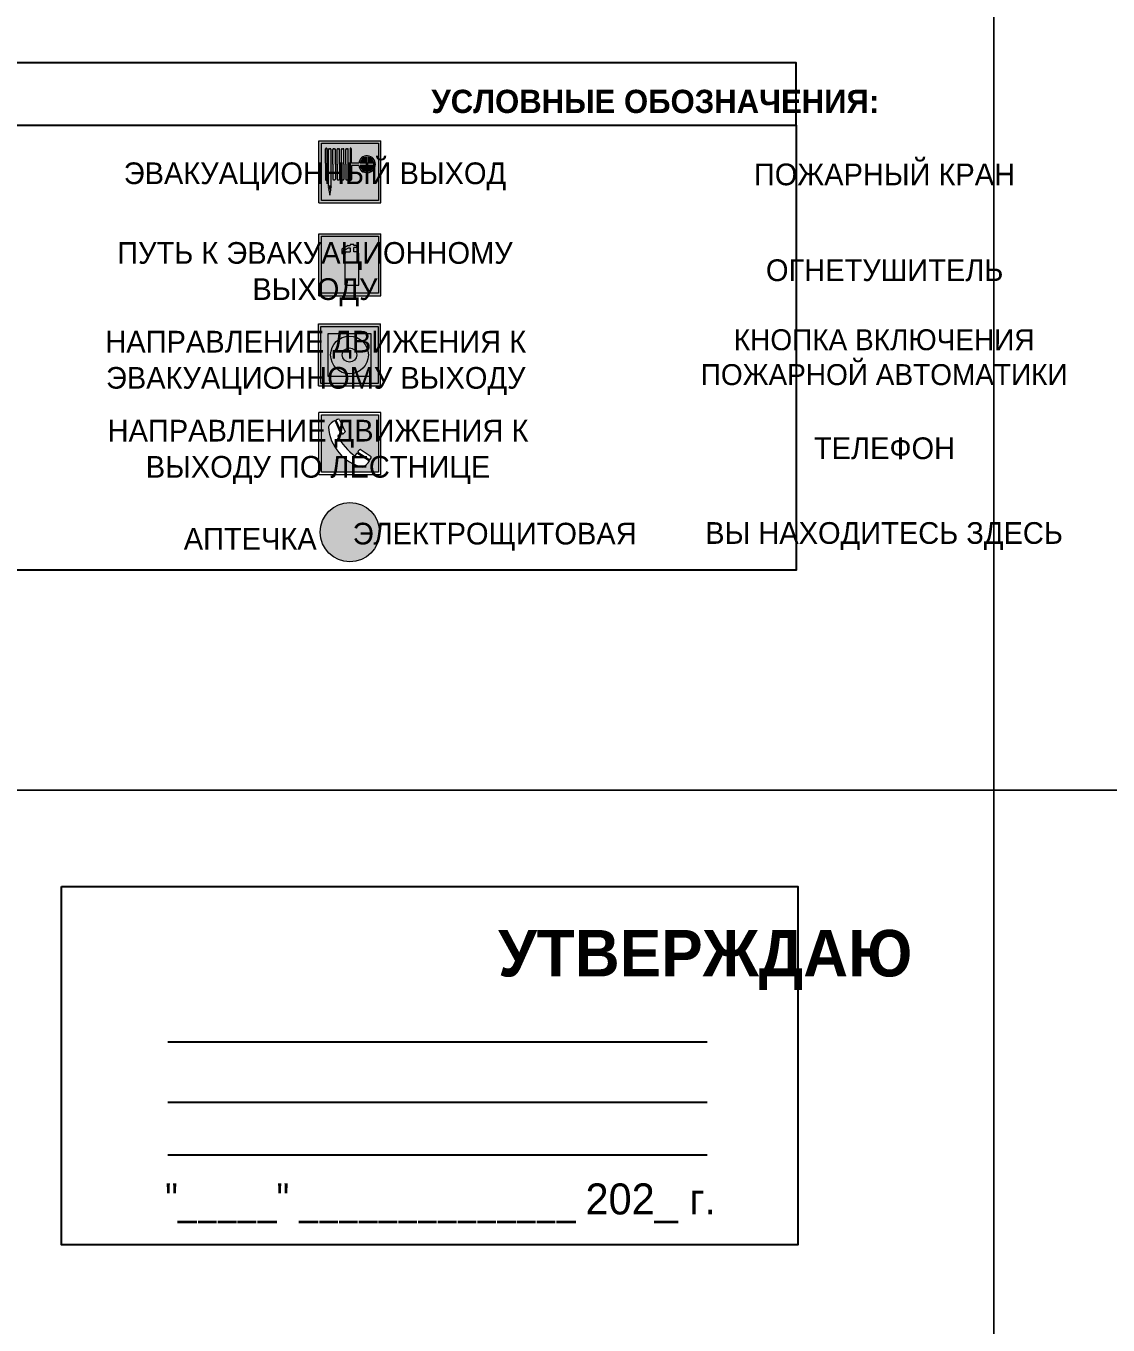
# Model space of a CAD drawing. Header units: millimetres. Extents: x 13810 to 67229, y 12374 to 21950.
# Drawn here: x 38637.4 to 38777, y 14875.1 to 15042.7 of the extents above; entities that cross this region are included whole.
import ezdxf

# ---------------------------------------------------------------- set-up
doc = ezdxf.new("R2010")
doc.units = ezdxf.units.MM
doc.styles.add('обычный', font='arial.ttf')

# ---------------------------------------------------------------- blocks, each defined once
blk = doc.blocks.new('A$C37112FD5')
at = {"true_color": 0xf5f5ff}
h = blk.add_hatch(color=7, dxfattribs=at)
h.dxf.hatch_style = 1
h.paths.add_polyline_path([(12.8, -7.4), (0, -7.4), (0, -20.2), (12.8, -20.2)])
h.paths.add_polyline_path([(12.29, -7.91), (12.29, -19.69), (0.51, -19.69), (0.51, -7.91)], flags=16)
h.paths.add_polyline_path([(4.98, -9.04, -0.42597), (5.17, -9.22), (5.17, -12.25), (5.17, -15.29, -0.432244), (4.98, -15.47), (4.83, -15.47, -0.42597), (4.64, -15.29), (4.64, -12.25), (4.64, -9.22, -0.432244), (4.83, -9.04)], flags=0)
h.paths.add_polyline_path([(4.28, -9.22), (4.28, -12.25), (4.28, -15.29, -0.432244), (4.09, -15.47), (3.94, -15.47, -0.42597), (3.75, -15.29), (3.75, -12.25), (3.75, -9.22, -0.432244), (3.94, -9.04), (4.09, -9.04, -0.42597)], flags=0)
h.paths.add_polyline_path([(5.72, -9.04), (5.87, -9.04, -0.42597), (6.06, -9.22), (6.06, -12.25), (6.06, -15.29, -0.432244), (5.87, -15.47), (5.72, -15.47, -0.42597), (5.53, -15.29), (5.53, -12.25), (5.53, -9.22, -0.432244)], flags=0)
h.paths.add_polyline_path([(6.42, -8.9), (6.5, -8.9, -0.42597), (6.69, -9.08), (6.69, -12.03), (8.21, -12.03, -15.824349), (8.21, -12.47), (6.69, -12.47), (6.69, -15.42, -0.432244), (6.5, -15.6), (6.42, -15.6)], flags=0)
h.paths.add_polyline_path([(3.39, -9.22), (3.39, -12.25), (3.39, -15.29, -0.432244), (3.2, -15.47), (3.05, -15.47, -0.42597), (2.85, -15.29), (2.85, -12.25), (2.85, -9.22, -0.432244), (3.05, -9.04), (3.2, -9.04, -0.42597)], flags=0)
h.paths.add_polyline_path([(2.5, -9.22), (2.5, -16.71), (1.96, -16.71), (1.96, -9.22, -0.432244), (2.15, -9.04), (2.31, -9.04, -0.42597)], flags=0)
h.paths.add_polyline_path([(1.61, -8.9), (1.61, -15.6), (1.57, -15.6, -0.42597), (1.37, -15.42), (1.37, -12.03), (1.37, -9.09, -0.432244), (1.57, -8.9)], flags=0)
h.paths.add_polyline_path([(9.76, -10.81), (9.76, -12.03), (8.49, -12.03, -0.336371)], flags=0)
h.paths.add_polyline_path([(8.49, -12.47), (9.76, -12.47), (9.76, -13.7, -0.336371)], flags=0)
h.paths.add_polyline_path([(10.11, -10.81, -0.336371), (11.38, -12.03), (10.11, -12.03)], flags=0)
h.paths.add_polyline_path([(10.11, -12.47), (11.38, -12.47, -0.336371), (10.11, -13.7)], flags=0)
h.paths.add_polyline_path([(2.5, -16.84), (2.5, -17.05), (1.97, -17.05), (1.97, -16.84)], flags=0)
h.paths.add_polyline_path([(2.5, -17.24, -0.033778), (2.24, -18.6, -0.033778), (1.97, -17.24)], flags=0)
h = blk.add_hatch(color=242)
h.dxf.hatch_style = 1
h.paths.add_polyline_path([(12.29, -7.91), (0.51, -7.91), (0.51, -19.69), (12.29, -19.69)])
h.paths.add_polyline_path([(6.42, -15.6), (6.42, -8.9), (6.5, -8.9, -0.42597), (6.69, -9.08), (6.69, -12.03), (8.21, -12.03, -15.824349), (8.21, -12.47), (6.69, -12.47), (6.69, -15.42, -0.432244), (6.5, -15.6)], flags=16)
h.paths.add_polyline_path([(5.87, -15.47), (5.72, -15.47, -0.42597), (5.53, -15.29), (5.53, -12.25), (5.53, -9.22, -0.432244), (5.72, -9.04), (5.87, -9.04, -0.42597), (6.06, -9.22), (6.06, -12.25), (6.06, -15.29, -0.432244)], flags=16)
h.paths.add_polyline_path([(4.98, -15.47), (4.83, -15.47, -0.42597), (4.64, -15.29), (4.64, -12.25), (4.64, -9.22, -0.432244), (4.83, -9.04), (4.98, -9.04, -0.42597), (5.17, -9.22), (5.17, -12.25), (5.17, -15.29, -0.432244)], flags=16)
h.paths.add_polyline_path([(4.09, -15.47), (3.94, -15.47, -0.42597), (3.75, -15.29), (3.75, -12.25), (3.75, -9.22, -0.432244), (3.94, -9.04), (4.09, -9.04, -0.42597), (4.28, -9.22), (4.28, -12.25), (4.28, -15.29, -0.432244)], flags=16)
h.paths.add_polyline_path([(3.2, -15.47), (3.05, -15.47, -0.42597), (2.85, -15.29), (2.85, -12.25), (2.85, -9.22, -0.432244), (3.05, -9.04), (3.2, -9.04, -0.42597), (3.39, -9.22), (3.39, -12.25), (3.39, -15.29, -0.432244)], flags=16)
h.paths.add_polyline_path([(2.5, -17.05), (1.97, -17.05), (1.97, -16.84), (2.5, -16.84)], flags=16)
h.paths.add_polyline_path([(2.5, -17.24, -0.033778), (2.24, -18.6, -0.033778), (1.97, -17.24)], flags=16)
h.paths.add_polyline_path([(2.5, -16.71), (1.96, -16.71), (1.96, -9.22, -0.432244), (2.15, -9.04), (2.31, -9.04, -0.42597), (2.5, -9.22)], flags=16)
h.paths.add_polyline_path([(1.61, -15.6), (1.57, -15.6, -0.42597), (1.37, -15.42), (1.37, -12.03), (1.37, -9.09, -0.432244), (1.57, -8.9), (1.61, -8.9)], flags=16)
h.paths.add_polyline_path([(8.49, -12.47), (9.76, -12.47), (9.76, -13.7, -0.336371)], flags=0)
h.paths.add_polyline_path([(10.11, -13.7), (10.11, -12.47), (11.38, -12.47, -0.336371)], flags=0)
h.paths.add_polyline_path([(8.49, -12.03, -0.336371), (9.76, -10.81), (9.76, -12.03)], flags=0)
h.paths.add_polyline_path([(10.11, -12.03), (10.11, -10.81, -0.336371), (11.38, -12.03)], flags=0)
h = blk.add_hatch(color=7, dxfattribs=at)
h.dxf.hatch_style = 1
h.paths.add_polyline_path([(1.61, -8.9), (1.57, -8.9, 0.432244), (1.37, -9.09), (1.37, -12.03), (1.37, -15.42, 0.42597), (1.57, -15.6), (1.61, -15.6)])
h.paths.add_polyline_path([(2.5, -9.22, 0.42597), (2.31, -9.04), (2.15, -9.04, 0.432244), (1.96, -9.22), (1.96, -16.71), (2.5, -16.71)])
h.paths.add_polyline_path([(2.5, -16.84), (1.97, -16.84), (1.97, -17.05), (2.5, -17.05)])
h.paths.add_polyline_path([(2.5, -17.24), (1.97, -17.24, 0.033778), (2.24, -18.6, 0.033778)])
h.paths.add_polyline_path([(3.39, -12.25), (3.39, -9.22, 0.42597), (3.2, -9.04), (3.05, -9.04, 0.432244), (2.85, -9.22), (2.85, -12.25), (2.85, -15.29, 0.42597), (3.05, -15.47), (3.2, -15.47, 0.432244), (3.39, -15.29)])
h.paths.add_polyline_path([(4.28, -12.25), (4.28, -9.22, 0.42597), (4.09, -9.04), (3.94, -9.04, 0.432244), (3.75, -9.22), (3.75, -12.25), (3.75, -15.29, 0.42597), (3.94, -15.47), (4.09, -15.47, 0.432244), (4.28, -15.29)])
h.paths.add_polyline_path([(5.17, -12.25), (5.17, -9.22, 0.42597), (4.98, -9.04), (4.83, -9.04, 0.432244), (4.64, -9.22), (4.64, -12.25), (4.64, -15.29, 0.42597), (4.83, -15.47), (4.98, -15.47, 0.432244), (5.17, -15.29)])
h.paths.add_polyline_path([(6.06, -12.25), (6.06, -9.22, 0.42597), (5.87, -9.04), (5.72, -9.04, 0.432244), (5.53, -9.22), (5.53, -12.25), (5.53, -15.29, 0.42597), (5.72, -15.47), (5.87, -15.47, 0.432244), (6.06, -15.29)])
h.paths.add_polyline_path([(6.69, -12.47), (8.21, -12.47, 15.824349), (8.21, -12.03), (6.69, -12.03), (6.69, -9.08, 0.42597), (6.5, -8.9), (6.42, -8.9), (6.42, -15.6), (6.5, -15.6, 0.432244), (6.69, -15.42)])
h.paths.add_polyline_path([(8.49, -12.47), (9.76, -12.47), (9.76, -13.7, -0.336371)], flags=16)
h.paths.add_polyline_path([(8.49, -12.03, -0.336371), (9.76, -10.81), (9.76, -12.03)], flags=16)
h.paths.add_polyline_path([(10.11, -12.47), (11.38, -12.47, -0.336371), (10.11, -13.7)], flags=16)
h.paths.add_polyline_path([(10.11, -12.03), (10.11, -10.81, -0.336371), (11.38, -12.03)], flags=16)
h = blk.add_hatch(color=242)
h.dxf.hatch_style = 1
h.paths.add_polyline_path([(9.76, -10.81, 0.336371), (8.49, -12.03), (9.76, -12.03)])
h.paths.add_polyline_path([(10.11, -10.81), (10.11, -12.03), (11.38, -12.03, 0.336371)])
h.paths.add_polyline_path([(11.38, -12.47), (10.11, -12.47), (10.11, -13.7, 0.336371)])
h.paths.add_polyline_path([(9.76, -12.47), (8.49, -12.47, 0.336371), (9.76, -13.7)])
at = {"color": 242, "lineweight": 5}
for p, q in [((0, -20.2), (0, -7.4)), ((0, -7.4), (12.8, -7.4)), ((12.8, -20.2), (12.8, -7.4)), ((1.37, -12.03), (1.37, -9.08)), ((1.57, -8.9), (1.61, -8.9)), ((1.61, -8.9), (1.61, -15.6)), ((1.96, -16.71), (1.96, -9.22)), ((2.15, -9.04), (2.31, -9.04)), ((2.5, -16.71), (2.5, -9.22)), ((2.85, -12.25), (2.85, -9.22)), ((3.05, -9.04), (3.2, -9.04)), ((3.39, -12.25), (3.39, -9.22)), ((3.75, -12.25), (3.75, -9.22)), ((3.94, -9.04), (4.09, -9.04)), ((4.28, -12.25), (4.28, -9.22)), ((4.64, -12.25), (4.64, -9.22)), ((4.83, -9.04), (4.98, -9.04)), ((5.17, -12.25), (5.17, -9.22)), ((5.53, -12.25), (5.53, -9.22)), ((5.72, -9.04), (5.87, -9.04)), ((6.06, -12.25), (6.06, -9.22)), ((6.42, -8.9), (6.42, -15.6)), ((6.5, -8.9), (6.42, -8.9)), ((6.69, -12.03), (6.69, -9.08)), ((1.37, -12.03), (1.37, -15.42)), ((2.85, -12.25), (2.85, -15.29)), ((3.39, -12.25), (3.39, -15.29)), ((3.75, -12.25), (3.75, -15.29)), ((4.28, -12.25), (4.28, -15.29)), ((4.64, -12.25), (4.64, -15.29)), ((5.17, -12.25), (5.17, -15.29)), ((5.53, -12.25), (5.53, -15.29)), ((6.06, -12.25), (6.06, -15.29)), ((8.21, -12.03), (6.69, -12.03)), ((8.21, -12.47), (6.69, -12.47)), ((6.69, -12.47), (6.69, -15.42)), ((9.76, -12.03), (8.49, -12.03)), ((9.76, -12.47), (8.49, -12.47)), ((9.76, -10.81), (9.76, -12.03)), ((9.76, -12.47), (9.76, -13.7)), ((10.11, -10.81), (10.11, -12.03)), ((11.38, -12.03), (10.11, -12.03)), ((11.38, -12.47), (10.11, -12.47)), ((10.11, -12.47), (10.11, -13.7)), ((1.57, -15.6), (1.61, -15.6)), ((3.05, -15.47), (3.2, -15.47)), ((3.94, -15.47), (4.09, -15.47)), ((4.83, -15.47), (4.98, -15.47)), ((5.72, -15.47), (5.87, -15.47)), ((6.42, -15.6), (6.5, -15.6)), ((1.96, -16.71), (2.5, -16.71)), ((1.97, -16.84), (2.5, -16.84)), ((1.97, -17.05), (1.97, -16.84)), ((2.5, -17.05), (1.97, -17.05)), ((1.97, -17.24), (2.5, -17.24)), ((2.5, -16.84), (2.5, -17.05)), ((0, -20.2), (12.8, -20.2))]:
    blk.add_line(p, q, dxfattribs=at)
blk.add_lwpolyline([(0.51, -7.91), (12.29, -7.91), (12.29, -19.69), (0.51, -19.69)], close=True, dxfattribs=at)
for centre, radius, start, end in [((1.56, -9.09), 0.182, 87.1027, 180.6071), ((2.15, -9.22), 0.182, 87.1027, 180.6071), ((2.32, -9.22), 0.182, 359.3929, 92.8973), ((3.04, -9.22), 0.182, 87.1027, 180.6071), ((3.21, -9.22), 0.182, 359.3929, 92.8973), ((3.93, -9.22), 0.182, 87.1027, 180.6071), ((4.1, -9.22), 0.182, 359.3929, 92.8973), ((4.82, -9.22), 0.182, 87.1027, 180.6071), ((4.99, -9.22), 0.182, 359.3929, 92.8973), ((5.71, -9.22), 0.182, 87.1027, 180.6071), ((5.88, -9.22), 0.182, 359.3929, 92.8973), ((6.51, -9.09), 0.182, 359.3929, 92.8973), ((9.93, -12.25), 1.74, 187.2319, 172.7681), ((9.93, -12.25), 1.46, 96.9927, 171.3585), ((9.93, -12.25), 1.46, 188.6415, 263.0073), ((9.93, -12.25), 1.46, 8.6415, 83.0073), ((9.93, -12.25), 1.46, 276.9927, 351.3585), ((1.56, -15.42), 0.182, 179.3929, 272.8973), ((3.04, -15.29), 0.182, 179.3929, 272.8973), ((3.21, -15.29), 0.182, 267.1027, 0.6071), ((3.93, -15.29), 0.182, 179.3929, 272.8973), ((4.1, -15.29), 0.182, 267.1027, 0.6071), ((4.82, -15.29), 0.182, 179.3929, 272.8973), ((4.99, -15.29), 0.182, 267.1027, 0.6071), ((5.71, -15.29), 0.182, 179.3929, 272.8973), ((5.88, -15.29), 0.182, 267.1027, 0.6071), ((6.51, -15.42), 0.182, 267.1027, 0.6071), ((12.17, -15.98), 10.27, 187.041, 194.7793), ((-7.7, -15.98), 10.27, 345.2207, 352.959)]:
    blk.add_arc(centre, radius, start, end, dxfattribs=at)
blk = doc.blocks.new('A$C7B8C2D5B')
at = {"lineweight": 0}
h = blk.add_hatch(color=5, dxfattribs=at)
h.dxf.hatch_style = 1
h.paths.add_polyline_path([(1.397, -3.024, 1), (-2.112, -3.024, 1)])
at = {"color": 5, "lineweight": 0}
blk.add_circle((-0.358, -3.024), 1.755, dxfattribs=at)
blk = doc.blocks.new('A$C456E1F9C')
at = {"lineweight": 5}
h = blk.add_hatch(color=242, dxfattribs=at)
h.paths.add_polyline_path([(0.51, -1.47), (0.51, -13.26), (12.29, -13.26), (12.29, -1.47)])
h.paths.add_polyline_path([(5.42, -4.95, -0.254479), (4.78, -5.4), (3.52, -2.53, -0.209735), (4.23, -2.4)], flags=16)
h.paths.add_polyline_path([(8.53, -8.6), (10.87, -10.17), (10.54, -10.76), (8.03, -9.13, -0.192251)], flags=16)
h.paths.add_polyline_path([(4.61, -5.49, 0.005518), (3.87, -5.72, 0.128647), (7.49, -10.01, 0.00809), (7.83, -9.33), (10.47, -10.97, -0.16736), (8.99, -12.25, -0.327862), (1.95, -3.95, -0.166952), (3.36, -2.62)], flags=16)
at = {"color": 242, "lineweight": 5}
for p, q in [((0, -13.77), (0, -0.97)), ((12.8, -0.97), (0, -0.97)), ((4.61, -5.49), (3.36, -2.62)), ((3.52, -2.53), (4.78, -5.4)), ((4.23, -2.4), (5.42, -4.95)), ((12.8, -13.77), (12.8, -0.97)), ((7.83, -9.33), (10.47, -10.97)), ((8.03, -9.13), (10.54, -10.76)), ((10.81, -10.12), (8.53, -8.6)), ((10.54, -10.76), (10.8, -10.3)), ((10.8, -10.3), (10.81, -10.12)), ((0, -13.77), (12.8, -13.77))]:
    blk.add_line(p, q, dxfattribs=at)
blk.add_lwpolyline([(0.51, -1.47), (12.29, -1.47), (12.29, -13.26), (0.51, -13.26)], close=True, dxfattribs=at)
for centre, radius, start, end in [((4.59, -5.34), 2.99, 114.2845, 152.1974), ((4.02, -3.27), 0.891, 76.3284, 123.7092), ((11.12, -3.31), 9.19, 183.9915, 256.6009), ((4.68, -4.59), 0.824, 276.9621, 334.0723), ((14.98, -39.1), 35.17, 107.1487, 108.4135), ((13.86, -0.94), 11.08, 205.5536, 234.8762), ((-13.31, 0.8), 23.44, 332.5487, 334.4027), ((8.94, -9.5), 0.989, 114.4092, 157.9388), ((7.87, -9.46), 3, 291.9291, 329.9329)]:
    blk.add_arc(centre, radius, start, end, dxfattribs=at)
blk = doc.blocks.new('A$C54414219')
at = {"true_color": 0xffffff}
h = blk.add_hatch(color=7, dxfattribs=at)
h.paths.add_polyline_path([(2.39, -9.45), (2.39, -18.3), (11.23, -18.3), (11.23, -9.45)], flags=0)
h.paths.add_polyline_path([(10.71, -13.87, -1), (2.92, -13.87, -1)], flags=0)
h.paths.add_polyline_path([(8.3, -13.87, -1), (5.33, -13.87, -1)], flags=0)
h.paths.add_polyline_path([(0.41, -7.47), (0.41, -20.27), (13.21, -20.27), (13.21, -7.47)])
h.paths.add_polyline_path([(0.92, -19.77), (12.71, -19.77), (12.71, -7.98), (0.92, -7.98)], flags=16)
h.paths.add_polyline_path([(11.23, -9.45), (11.23, -18.3), (2.39, -18.3), (2.39, -9.45)], flags=0)
at = {"lineweight": 5}
h = blk.add_hatch(color=242, dxfattribs=at)
h.paths.add_polyline_path([(12.71, -7.98), (0.92, -7.98), (0.92, -19.77), (12.71, -19.77)])
h.paths.add_polyline_path([(11.23, -18.3), (2.39, -18.3), (2.39, -9.45), (11.23, -9.45)], flags=16)
h.paths.add_polyline_path([(10.71, -13.87, -1), (2.92, -13.87, -1)], flags=0)
h.paths.add_polyline_path([(8.3, -13.87, -1), (5.33, -13.87, -1)], flags=0)
at = {"true_color": 0xffffff}
h = blk.add_hatch(color=7, dxfattribs=at)
h.paths.add_polyline_path([(2.39, -9.45), (2.39, -18.3), (11.23, -18.3), (11.23, -9.45)])
h.paths.add_polyline_path([(10.71, -13.87, -1), (2.92, -13.87, -1)], flags=16)
h.paths.add_polyline_path([(8.3, -13.87, -1), (5.33, -13.87, -1)], flags=0)
at = {"lineweight": 5}
h = blk.add_hatch(color=242, dxfattribs=at)
h.paths.add_polyline_path([(2.92, -13.87, 1), (10.71, -13.87, 1)])
h.paths.add_polyline_path([(8.3, -13.87, -1), (5.33, -13.87, -1)], flags=16)
at = {"color": 242, "lineweight": 5}
for p, q in [((0.41, -20.27), (0.41, -7.47)), ((0.41, -7.47), (13.21, -7.47)), ((0.41, -7.47), (13.21, -7.47)), ((13.21, -20.27), (13.21, -7.47)), ((0.41, -20.27), (13.21, -20.27))]:
    blk.add_line(p, q, dxfattribs=at)
for points in [[(0.92, -7.98), (12.71, -7.98), (12.71, -19.77), (0.92, -19.77)], [(2.39, -9.45), (11.23, -9.45), (11.23, -18.3), (2.39, -18.3)]]:
    blk.add_lwpolyline(points, close=True, dxfattribs=at)
for radius in [3.89, 1.49]:
    blk.add_circle((6.81, -13.87), radius, dxfattribs=at)
blk = doc.blocks.new('A$C3AD82952')
at = {"true_color": 0xf5f5ff}
h = blk.add_hatch(color=7, dxfattribs=at)
h.dxf.hatch_style = 1
h.paths.add_polyline_path([(8.21, 8.73, 0.414214), (7.89, 9.05), (7.22, 9.05), (7.22, 9.92), (7.59, 9.92, 1), (7.57, 10.36), (7.22, 10.36), (7.22, 10.6), (6.43, 10.6), (6.43, 10.36), (6.01, 10.36), (4.74, 9.59), (4.74, 8.69), (4.98, 8.73), (4.98, 9.26), (6.12, 9.91), (6.43, 9.91), (6.43, 9.05), (5.76, 9.05, 0.414214), (5.44, 8.73), (5.44, 2.2), (8.21, 2.2)], flags=0)
h.paths.add_polyline_path([(12.8, 12.8), (0, 12.8), (0, 0), (12.8, 0)])
h.paths.add_polyline_path([(0.51, 12.29), (12.29, 12.29), (12.29, 0.51), (0.51, 0.51)], flags=16)
h.paths.add_polyline_path([(4.74, 9.59), (6.01, 10.36), (6.43, 10.36), (6.43, 10.6), (7.22, 10.6), (7.22, 10.36), (7.59, 10.36, -0.94586), (7.59, 9.92), (7.22, 9.92), (7.22, 9.05), (7.89, 9.05, -0.414214), (8.21, 8.73), (8.21, 2.2), (5.44, 2.2), (5.44, 8.73, -0.414214), (5.76, 9.05), (6.43, 9.05), (6.43, 9.91), (6.12, 9.91), (4.98, 9.26), (4.98, 8.73), (4.74, 8.69)], flags=0)
h = blk.add_hatch(color=242)
h.dxf.hatch_style = 1
h.paths.add_polyline_path([(12.29, 12.29), (0.51, 12.29), (0.51, 0.51), (12.29, 0.51)])
h.paths.add_polyline_path([(4.74, 8.69), (4.74, 9.59), (6.01, 10.36), (6.43, 10.36), (6.43, 10.6), (7.22, 10.6), (7.22, 10.36), (7.59, 10.36, -0.94586), (7.59, 9.92), (7.22, 9.92), (7.22, 9.05), (7.89, 9.05, -0.414214), (8.21, 8.73), (8.21, 2.2), (5.44, 2.2), (5.44, 8.73, -0.414214), (5.76, 9.05), (6.43, 9.05), (6.43, 9.91), (6.12, 9.91), (4.98, 9.26), (4.98, 8.73)], flags=16)
h = blk.add_hatch(color=7, dxfattribs=at)
h.dxf.hatch_style = 1
h.paths.add_polyline_path([(8.21, 8.73, 0.414214), (7.89, 9.05), (7.22, 9.05), (7.22, 9.92), (7.59, 9.92, 1), (7.57, 10.36), (7.22, 10.36), (7.22, 10.6), (6.43, 10.6), (6.43, 10.36), (6.01, 10.36), (4.74, 9.59), (4.74, 8.69), (4.98, 8.73), (4.98, 9.26), (6.12, 9.91), (6.43, 9.91), (6.43, 9.05), (5.76, 9.05, 0.414214), (5.44, 8.73), (5.44, 2.2), (8.21, 2.2)])
at = {"color": 242, "lineweight": 5}
for p, q in [((0, 0), (0, 12.8)), ((0, 12.8), (12.8, 12.8)), ((12.8, 0), (12.8, 12.8)), ((6.01, 10.36), (4.74, 9.59)), ((4.74, 9.59), (4.74, 8.69)), ((4.74, 8.69), (4.98, 8.73)), ((4.98, 9.26), (6.12, 9.91)), ((4.98, 8.73), (4.98, 9.26)), ((5.44, 2.2), (5.44, 8.73)), ((5.76, 9.05), (6.43, 9.05)), ((6.01, 10.36), (6.43, 10.36)), ((6.12, 9.91), (6.43, 9.91)), ((7.22, 10.6), (6.43, 10.6)), ((6.43, 10.6), (6.43, 10.36)), ((6.43, 9.91), (6.43, 9.05)), ((7.22, 10.36), (7.22, 10.6)), ((7.59, 10.36), (7.22, 10.36)), ((7.22, 9.05), (7.22, 9.92)), ((7.59, 9.92), (7.22, 9.92)), ((7.89, 9.05), (7.22, 9.05)), ((8.21, 2.2), (8.21, 8.73)), ((0, 0), (12.8, 0)), ((5.44, 2.2), (8.21, 2.2))]:
    blk.add_line(p, q, dxfattribs=at)
blk.add_lwpolyline([(0.51, 12.29), (12.29, 12.29), (12.29, 0.51), (0.51, 0.51)], close=True, dxfattribs=at)
for centre, radius, start, end in [((5.76, 8.73), 0.32, 90, 180), ((7.58, 10.14), 0.223, 273.1875, 86.8125), ((7.89, 8.73), 0.32, 0, 90)]:
    blk.add_arc(centre, radius, start, end, dxfattribs=at)

msp = doc.modelspace()

# ---------------------------------------------------------------- linework, layer by layer
at = {"color": 126, "lineweight": 0, "true_color": 0x008754}
for points in [[(38162.27, 15339.05), (38762.27, 15339.05), (38762.27, 14944.05), (38162.27, 14944.05)], [(38162.27, 15339.05), (38762.27, 15339.05), (38762.27, 14944.05), (38162.27, 14944.05)], [(38162.27, 15339.05), (38762.27, 15339.05), (38762.27, 14944.05), (38162.27, 14944.05)], [(38162.27, 15339.05), (38762.27, 15339.05), (38762.27, 14944.05), (38162.27, 14944.05)], [(38762.27, 15339.05), (39362.27, 15339.05), (39362.27, 14944.05), (38762.27, 14944.05)], [(38762.27, 15339.05), (39362.27, 15339.05), (39362.27, 14944.05), (38762.27, 14944.05)], [(38762.27, 15339.05), (39362.27, 15339.05), (39362.27, 14944.05), (38762.27, 14944.05)], [(38762.27, 15339.05), (39362.27, 15339.05), (39362.27, 14944.05), (38762.27, 14944.05)], [(38162.27, 14944.05), (38762.27, 14944.05), (38762.27, 14549.05), (38162.27, 14549.05)], [(38162.27, 14944.05), (38762.27, 14944.05), (38762.27, 14549.05), (38162.27, 14549.05)], [(38162.27, 14944.05), (38762.27, 14944.05), (38762.27, 14549.05), (38162.27, 14549.05)], [(38162.27, 14944.05), (38762.27, 14944.05), (38762.27, 14549.05), (38162.27, 14549.05)], [(38762.27, 14944.05), (39362.27, 14944.05), (39362.27, 14549.05), (38762.27, 14549.05)], [(38762.27, 14944.05), (39362.27, 14944.05), (39362.27, 14549.05), (38762.27, 14549.05)], [(38762.27, 14944.05), (39362.27, 14944.05), (39362.27, 14549.05), (38762.27, 14549.05)], [(38762.27, 14944.05), (39362.27, 14944.05), (39362.27, 14549.05), (38762.27, 14549.05)]]:
    msp.add_lwpolyline(points, close=True, dxfattribs=at)
for points in [[(38593.01, 15029.85), (38736.77, 15029.85), (38736.77, 15037.9), (38593.01, 15037.9)], [(38593.01, 15029.85), (38736.77, 15029.85), (38736.77, 14972.45), (38593.01, 14972.45)], [(38641.98, 14931.63), (38736.99, 14931.63), (38736.99, 14885.42), (38641.98, 14885.42)]]:
    msp.add_lwpolyline(points, close=True)
for points in [[(38655.73, 14911.58), (38725.26, 14911.58)], [(38655.73, 14903.82), (38725.26, 14903.82)], [(38655.73, 14897.03), (38725.26, 14897.03)]]:
    msp.add_lwpolyline(points)

# ---------------------------------------------------------------- block references
for name, p, xscale, yscale, zscale in [('A$C37112FD5', (38675.2, 15032.47), 0.6249984004534781, 0.6249984004534781, 0.6249984004534781), ('A$C3AD82952', (38675.2, 15007.86), 0.625, 0.625, 0.625), ('A$C54414219', (38674.89, 15008.88), 0.625, 0.625, 0.625), ('A$C456E1F9C', (38675.2, 14993.4), 0.625, 0.625, 0.625), ('A$C7B8C2D5B', (38679.98, 14983.94), 2.177419353276491, 2.177419353276491, 2.177419353276491)]:
    msp.add_blockref(name, p, dxfattribs=dict(xscale=xscale, yscale=yscale, zscale=zscale))

# ---------------------------------------------------------------- texts
at = {"lineweight": 0, "attachment_point": 5, "style": 'обычный'}
for s, insert, char_height, width in [('{\\fProxima Nova Rg|b1|i0|c204|p2;УСЛОВНЫЕ ОБОЗНАЧЕНИЯ:\\H1.1997x; }', (38718.59, 15032.91), 3, 175.1736), ('\\pi-8.4,l8.4,t8.4;{\\fProxima Nova Rg|b0|i0|c204|p2;ЭВАКУАЦИОННЫЙ ВЫХОД\\H1.6404x; }', (38674.69, 15023.25), 2.8, 126.6484), ('\\pi-8.4,l8.4,t8.4;{\\fProxima Nova Rg|b0|i0|c204|p2;ПОЖАРНЫЙ КРАН\\H1.6404x; }', (38748.15, 15023.49), 2.8, 126.6484), ('\\pi-8.4,l8.4,t8.4;{\\fProxima Nova Rg|b0|i0|c204|p2;ПУТЬ К ЭВАКУАЦИОННОМУ \\PВЫХОДУ }', (38674.69, 15010.64), 2.8, 126.6484), ('\\pi-8.4,l8.4,t8.4;{\\fProxima Nova Rg|b0|i0|c204|p2;ОГНЕТУШИТЕЛЬ\\H1.1997x; }', (38748.17, 15011.13), 2.8, 126.6484), ('\\pi-8.1,l8.1,t8.1;{\\fProxima Nova Rg|b0|i0|c204|p2;КНОПКА ВКЛЮЧЕНИЯ\\PПОЖАРНОЙ АВТОМАТИКИ}', (38748.11, 14999.91), 2.7, 126.6484), ('\\pi-8.4,l8.4,t8.4;{\\fProxima Nova Rg|b0|i0|c204|p2;НАПРАВЛЕНИЕ ДВИЖЕНИЯ К \\PЭВАКУАЦИОННОМУ ВЫХОДУ}', (38674.79, 14999.19), 2.8, 126.6484), ('\\pi-8.4,l8.4,t8.4;{\\fProxima Nova Rg|b0|i0|c204|p2;НАПРАВЛЕНИЕ ДВИЖЕНИЯ К \\PВЫХОДУ ПО ЛЕСТНИЦЕ }', (38675.08, 14987.71), 2.8, 126.6484), ('\\pi-8.4,l8.4,t8.4;{\\fProxima Nova Rg|b0|i0|c204|p2;ТЕЛЕФОН\\H1.1997x; }', (38748.15, 14988.16), 2.8, 126.6484), ('\\pi-8.4,l8.4,t8.4;{\\fProxima Nova Rg|b0|i0|c204|p2;ЭЛЕКТРОЩИТОВАЯ\\H1.1997x; }', (38697.87, 14976.76), 2.8, 126.6484), ('\\pi-8.4,l8.4,t8.4;{\\fProxima Nova Rg|b0|i0|c204|p2;ВЫ НАХОДИТЕСЬ ЗДЕСЬ\\H1.1997x; }', (38748.09, 14976.84), 2.8, 126.6484), ('\\pi-8.4,l8.4,t8.4;{\\fProxima Nova Rg|b0|i0|c204|p2;АПТЕЧКА\\H1.1667x; }', (38666.34, 14976.49), 2.8, 126.6484), ('\\pi-18,l18,t18;{\\fProxima Nova Rg|b1|i0|c204|p2;УТВЕРЖДАЮ\\H1.1997x; }', (38725.02, 14922.16), 6, 126.6484), ('{\\fArial Narrow|b0|i0|c204|p34;"_____" ______________ \\fProxima Nova Rg|b0|i0|c204|p2;202_ г. }', (38690.89, 14890.75), 4, 78.6503)]:
    msp.add_mtext(s, dxfattribs=dict(at, insert=insert, char_height=char_height, width=width))

doc.saveas('drawing.dxf')
